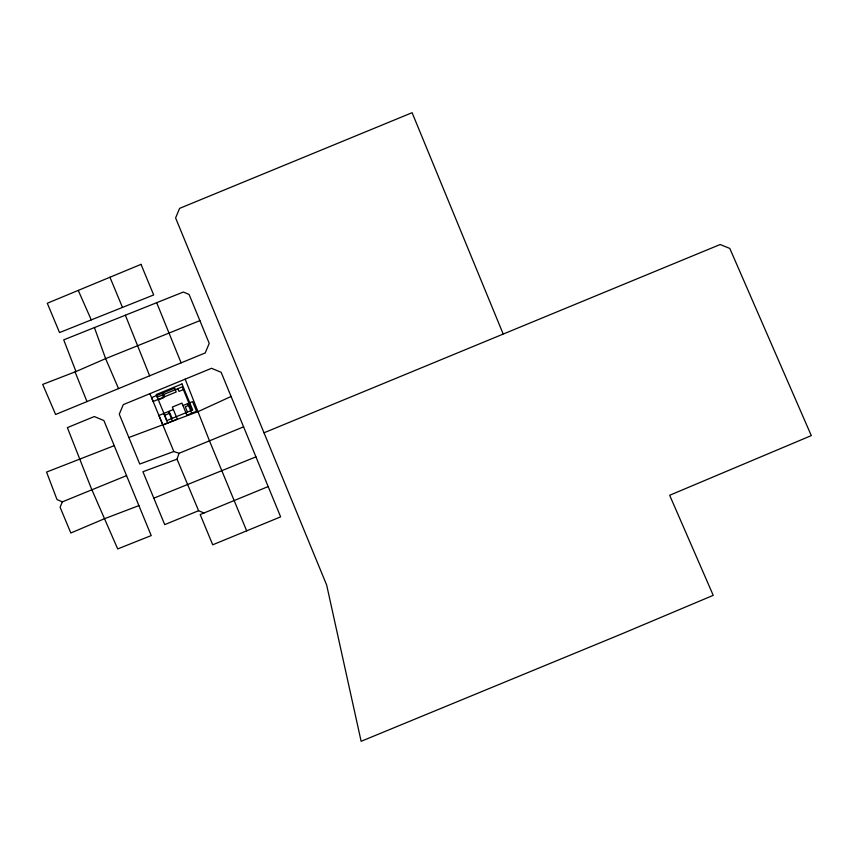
<?xml version="1.0" encoding="UTF-8"?>
<svg xmlns="http://www.w3.org/2000/svg" width="854" height="854" viewBox="0 0 854 854"><rect width="100%" height="100%" fill="white"/><g stroke="black" fill="none" stroke-linecap="round" stroke-linejoin="round"><path stroke-width="1.28" d="M204.042 513.008L198.598 510.703L177.024 459.153L179.052 453.293L243.593 426.851M126.552 475.635L62.331 501.864L60.1 507.255L70.829 532.992L104.519 518.709L138.892 505.611L151.222 535.586L117.692 548.93L91.239 488.274L67.37 427.619L94.292 416.549L103.889 420.552L138.892 505.611M231.082 396.469L198.448 411.457L128.858 437.515L119.272 414.211L123.264 404.636L211.546 368.298L221.143 372.312L280.635 516.862L212.71 544.799L200.178 514.546L268.167 486.577M75.974 371.543L105.618 358.637L199.879 320.634L209.219 343.34L205.227 352.937L55.606 414.489L42.7 384.407L75.974 371.543L63.719 339.849L183.354 292.036L189.097 294.47L199.879 320.634M264.003 432.797L720.157 244.522L729.796 248.429L811.3 435.604L669.664 495.277L713.229 595.345L621.007 634.212L361.135 741.304L326.676 585.097L175.604 217.951L179.596 208.376L412.108 112.696L503.113 333.839M157.243 397.153L182.244 386.873L191.862 410.272M158.364 399.885L163.584 397.729L162.463 395.007M183.354 389.595L178.966 391.399L177.845 388.677M173.341 409.525L158.929 415.46L173.821 451.51L179.052 453.293M182.959 405.565L192.566 401.615L196.516 411.222L186.909 415.183L181.945 403.12L172.337 407.07L177.301 419.133L162.879 425.068L149.909 393.662M164.694 415.257L169.914 413.112L172.092 418.407M189.684 404.977L185.286 406.782L187.474 412.076M198.598 510.703L164.715 524.634L142.928 471.728L177.024 459.174M255.944 456.869L153.816 498.17M114.222 445.671L46.564 472.081L57.004 499.547L62.331 501.864M173.821 451.51L139.768 464.042L128.858 437.515M78.248 290.392L91.261 319.887M118.546 388.613L105.618 358.637L94.42 327.584M109.942 277.24L122.474 307.419M187.763 403.59L191.712 413.197M163.114 392.883L164.694 396.726M168.537 411.5L172.497 421.107M163.733 413.475L167.683 423.093M185.169 379.155L209.593 441.134L246.667 530.825M156.688 302.7L181.112 362.854M75.067 371.896L86.991 401.583M125.367 315.211L149.642 375.803M141.017 264.356L47.29 303.245L59.534 332.569L153.677 294.95L141.017 264.356M182.009 383.958L156.175 394.58L166.872 420.563L192.694 409.931L182.009 383.958M174.643 388.143L151.574 397.633L153.154 401.476L176.223 391.986L174.643 388.143"/></g></svg>
